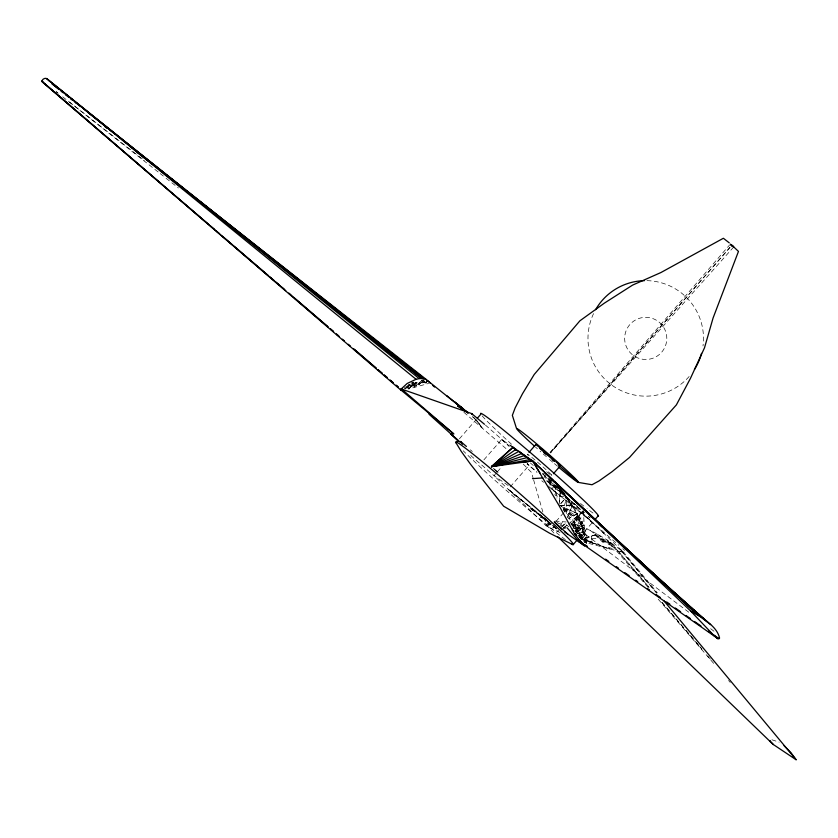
<?xml version="1.0" encoding="UTF-8"?>
<svg xmlns="http://www.w3.org/2000/svg" width="838" height="838" viewBox="0 0 838 838"><rect width="100%" height="100%" fill="white"/><g stroke="black" fill="none" stroke-linecap="round" stroke-linejoin="round"><path stroke-width="0.63" stroke-dasharray="4.19 3.14" d="M566.572 513.652L566.635 497.133L562.036 491.246M414.286 385.428L414.381 383.343M559.135 504.361L560.444 489.224M559.355 502.014L560.381 491.099L545.088 476.34M575.214 528.422L577.633 513.684L560.989 506.393L577.487 513.432L568.939 518.471L577.633 513.684L580.325 518.272L582.19 522.273L575.381 532.12M688.763 612.222L586.673 535.314L580.483 538.499L586.485 543.328C588.412 536.383 584.725 529.595 582.588 523.132L563.607 508.959M546.009 475.68L544.323 476.895L566.635 497.133L563.503 509.368L584.013 526.913L579.446 537.671M573.433 526.662L577.633 513.684M583.814 541.18L586.673 535.314L567.609 517.203L572.302 504.979L566.635 497.133L555.133 495.447M575.036 531.879L580.325 518.272L563.765 508.362M567.609 517.203L572.438 505.178L618.832 545.276M426.678 382.149L425.201 383.144L423.515 380.944M553.96 533.073L546.187 524.829L544.271 516.941M547.769 520.964L508.142 489.235L550.524 523.834M572.888 528.495L573.621 526.913M419.828 382.243L418.539 384.893L424.971 381.646M519.371 498.401L557.301 529.574M572.993 528.61L575.067 524.379L582.682 527.029L582.819 534.078L582.829 532.235L577.455 533.576L582.787 539.033L592.382 542.144L580.493 538.185L609.802 548.963L580.221 538.677M416.245 383.595L417.01 382.275M550.105 522.545L547.371 526.714L560.255 532.633M585.437 542.479L587.113 540.154L570.846 524.117M577.026 530.203L582.588 523.132M552.734 527.647L554.232 525.814M550.063 452.457L729.416 245.188M459.402 438.829L475.712 420.1M729.919 247.367L550.367 452.939L729.992 247.482M579.55 537.263L593.283 521.498M590.266 530.475L582.86 527.112L575.8 531.596L582.787 539.033L597.473 534.162L607.026 539.913L620.529 549.896L623.912 552.651L657.348 592.864M483.914 459.832L501.721 439.479L508.865 444.444M496.494 472.8L494.011 475.649L545.716 525.374L547.371 526.714L551.75 523.478M497.322 471.857L501.47 467.122M510.206 486.899L529.061 465.341L527.207 463.529L536.907 472.171M560.674 503.659L566.519 496.986L560.381 491.099M556.034 521.414L563.492 512.887M564.32 511.934L572.605 502.465L579.487 507.723M571.537 524.326L583.426 510.73L571.537 524.347M550.44 452.635L733.742 246.917M407.834 385.805L404.974 389.021L407.855 385.889M566.635 497.133L584.233 512.762L566.635 497.133L559.03 505.534L572.302 504.979M408.651 385.019L409.133 384.495M580.996 537.001L585.647 532.067M558.213 530.328L556.977 531.617L558.726 530.904M561.198 527.196L564.812 523.404L568.719 526.809M404.136 388.183L404.806 387.512L404.953 388.874L407.718 385.396L408.766 388.958L428.627 383.437M406.828 387.324L409.489 384.673M546.711 525.594L550.639 521.739L547.79 523.006L545.716 525.374L547.822 526.379M407.362 387.774L413.04 382.275L414.213 387.072L422.31 380.138L423.41 382.819L425.117 381.793L422.865 379.666M562.267 526.589L566.614 522.462M405.665 388.664L411.259 383.657M411.94 383.039L412.998 382.097M562.78 529.166L567.473 524.976M568.415 524.138L582.483 511.568M422.31 380.117L414.213 387.072L413.27 382.055M572.26 525.426L583.688 515.663M584.84 542.008L587.113 540.154L575.947 532.497L584.013 526.913M419.021 383.909L423.934 380.672M575.748 531.543L578.052 530.045L582.787 539.033L597.368 534.099L590.13 530.402L609.593 544.962L610.881 542.762L649.188 587.459M563.45 527.49L566.949 525.258M546.69 471.742A16.372 0.681 41.1 0 0 551.802 475.596L551.278 474.685A16.372 0.681 41.1 0 0 534.005 459.182A16.372 0.681 41.1 0 0 529.501 456.584M418.822 384.307L424.3 381.018M573.15 526.756L583.939 520.524M578.492 536.257L580.734 535.126M574.271 528.443L584.201 525.374M575.654 530.643L584.453 530.234M591.733 538.74L602.491 538.384M560.13 505.503L572.438 505.178L577.487 513.432M600.05 539.662L605.958 539.871L611.813 545.622M555.018 521.058L566.153 521.99M771.966 739.797L779.193 742.154M602.134 541.599L610.881 542.762L649.083 587.448M620.508 549.393L623.86 552.64L584.076 542.155M577.068 533.502L584.715 535.084M543.747 473.931L542.741 473.659L545.475 476.068M580.65 538.467L582.787 539.033L574.837 524.295L570.615 522.922M608.22 547.277L616.119 549.843M582.431 539.756L595.389 544.092L579.938 537.682M620.026 551.247L623.912 552.651L572.197 502.926L546.711 480.719M622.498 552.148L623.86 552.64M577.728 535.314L587.113 540.154M549.11 522.137L540.259 516.857L547.633 521.32M547.046 520.136L529.501 508.048L546.512 519.937M547.884 521.299L531.941 508.917L544.511 518.062M547.727 521.215L544.616 519.256L557.343 529.396L551.498 524.63M557.061 522.378L559.313 523.844L562.686 521.561L560.57 525.29L564.707 528.453L565.765 528.013L560.832 524.829M546.753 520.241L508.111 489.203M529.061 465.341L527.018 463.969L536.98 472.087M508.184 485.495L494.011 475.649L471.48 456.228L469.594 453.662M563.639 508.865L582.19 522.273M710.634 628.699L715.851 632.627M571.087 523.362L586.673 535.314L563.304 510.143M531.941 508.917L537.881 513.516M58.157 93.259L56.094 91.646L58.126 93.311M69.491 102.089L144.691 160.707M472.925 416.874L474.832 418.372M62.682 96.841L159.199 172.806M160.226 173.613L163.305 176.043M166.071 178.253L178.4 187.963M423.054 380.494L427.171 383.731M566.498 497.007L546.722 481.043M573.255 506.424L591 521.016L549.77 487.349M595.483 534.738L605.172 542.574M566.959 501.302L548.083 485.925M541.788 480.803L543.59 482.269M485.432 425.076L508.635 445.366M597.473 534.162L612.086 546.449M405.833 386.475L408.766 388.958L417.073 382.222L413.124 386.517L409.049 384.453L408.588 384.956L410.85 387.271M546.879 480.53L572.605 502.465M584.694 515.726L605.801 535.241M463.896 412.296L506.843 449.315M470.338 449.828L472.297 451.514M622.76 548.681L624.729 550.388M472.37 416.675L475.115 419.084M551.425 481.295L548.209 478.467L551.268 489.245M588.171 516.218L590.13 517.947L588.14 516.239M475.02 418.979L482.625 428.438L475.879 419.283M549.1 479.713L550.954 481.389M530.391 462.985L533.282 465.467M542.49 473.868L552.724 483.086M553.646 483.924L560.255 489.78M497.091 471.784L493.352 468.369L498.065 472.569M561.188 490.618L563.974 493.132M493.383 468.358L498.034 472.642M590.842 521.016L595.986 525.803M594.959 534.916L603.098 542.5L610.881 542.762L612.243 546.942M548.586 523.75L549.822 524.902M501.721 439.479L509.263 446.612M556.537 486.428L565.315 495.007M557.49 486.993L566.195 495.866M557.396 486.972L559.124 488.722M523.184 464.053L531.46 472.402L533.272 478.697M555.845 484.951L559.208 488.606M609.467 542.574L611.572 544.878M557.459 486.794L570.018 501.983L561.732 491.351L568.185 498.851L559.26 488.743M556.474 528.349L555.028 526.725L553.122 528.003L552.336 527.27L553.08 525.552L554.19 527.291M607.026 539.913L648.109 587.428M658.228 599.201L713.693 663.424M728.568 680.487L730.275 682.467M661.957 602.365L695.163 641.091M696.011 642.086L699.416 646.067M700.264 647.051L701.972 649.041M661.821 602.344L701.72 649.021M707.67 655.965L711.912 660.931M560.004 489.423L568.311 499.993L561.565 491.236M561.628 491.11L570.51 502.873M559.941 489.444L566.174 497.06L573.653 508.299L560.067 489.287M561.732 491.351C571.139 502.779 578.639 515.768 583.437 529.794L576.89 513.642L582.159 526.337L586.108 543.799M561.701 491.058L564.781 494.891M572.616 525.573L580.085 535.461M426.081 382.055L426.469 382.652M551.278 474.685L551.802 475.596M411.657 382.526L413.637 386.046M476.948 420.686L480.499 425.547M586.485 543.328L584.966 539.944L583.489 512.018M549.351 480.457L554.714 494.347M552.797 483.777L556.893 498.086M533.628 479.933L542.846 512.008M554.756 485.673L557.71 499.396M591.24 536.173L592.026 540.259M565.378 539.63A78.175 3.237 41.1 0 1 463.225 450.802M592.99 513.045A78.175 3.237 41.1 0 1 587.04 508.603M583.824 506.089A78.175 3.237 41.1 0 1 580.242 503.25M511.536 444.245A78.175 3.237 41.1 0 1 480.865 414.192M646.978 280.657A57.77 57.77 0 0 1 702.998 345.947M689.15 376.503A57.77 57.77 0 0 1 595.085 310.615M557.364 466.127A41.125 1.707 41.1 0 1 554.431 463.644M552.671 462.136A41.125 1.707 41.1 0 1 547.266 457.475M546.376 456.7A41.125 1.707 41.1 0 1 540.112 451.2M537.43 448.812A41.125 1.707 41.1 0 1 535.524 447.104M415.418 382.317L414.213 387.072L415.48 382.254L408.766 388.958L413.417 382.861L408.766 388.958L415.47 382.306M656.625 592.969L620.529 549.896L656.657 593.074M635.194 356.663A21.076 21.076 0 0 0 666.807 338.405A21.076 21.076 0 0 0 635.194 320.158A21.076 21.076 0 0 0 635.194 356.663"/><path stroke-width="1.26" d="M770.216 740.562L770.321 741.599L773.411 744.573L796.1 759.731L791.041 752.754L784.075 745.736M402.02 390.309L400.794 390.037L400.92 389.461M46.656 78.552L416.161 379.363L419.157 378.577L47.253 79.023C45.598 77.023 40.957 79.6 42.277 81.967L232.084 244.654M401.182 388.947L471.689 413.595L484.458 424.258M83.779 108.982L423.902 378.745L421.692 378.514M582.714 543.433L584.421 545.695L584.893 545.161M509.881 445.156L532.591 460.931L559.03 505.534L574.365 533.586L582.462 543.946L717.998 638.692L719.58 638.095C716.7 625.211 701.762 619.24 693.791 610.085M419.157 378.577L421.671 378.546L229.685 225.464M426.772 381.175L427.38 380.431L430.072 383.144M400.794 390.037L401.13 389.628L400.794 390.037L42.026 81.412L208.631 224.375M416.193 379.226L407.153 383.49L400.491 389.628L453.861 433.99L401.234 388.748M572.794 544.637L549.56 533.178L503.648 506.225L470.558 464.283L461.235 451.368L455.966 442.768L457.684 440.798M477.43 418.131L480.865 414.192A78.175 3.237 41.1 0 1 542.5 463.079A78.175 3.237 41.1 0 1 597.693 516.061M528.998 452.373L535.608 444.789M553.457 473.7L560.067 466.117L559.543 465.195A16.372 0.681 41.1 0 0 555.898 461.654M573.538 544.166L576.973 540.227M595.001 519.529L598.437 515.58M554.808 481.934L697.824 615.165L532.591 460.931L491.487 466.651L512.95 447.283L516.585 450.498L512.95 447.283M536.592 464.524L530.559 459.517L491.529 466.651L512.992 447.314M582.881 543.6L582.462 543.946L584.421 545.695L564.77 532.057M527.636 457.485L491.529 466.651L515.925 449.346M524.703 455.453L491.529 466.651L518.848 451.378L528.956 459.015M462.44 444.287L460.544 441.396L466.42 446.455M491.529 466.651L521.781 453.41M522.284 462.377L532.559 460.931M532.486 478.634L542.877 477.943M423.934 378.755L426.542 379.677L186.937 191.169M730.935 244.832L730.275 244.204L733.428 246.749L730.987 244.769M576.607 534.738L574.365 533.586L576.397 535.22M532.591 460.931L690.732 611.101L699.898 616.38L710.645 624.614M43.346 82.564L41.9 80.867M544.993 473.501L547.025 474.685M466.242 411.636L457.653 405.99L467.793 412.673L459.549 406.524L467.3 412.39M572.344 530.035L573.904 531.103M585.228 544.878L587.375 546.386M605.591 559.145L608.807 561.408M616.307 566.656L618.454 568.164M624.886 572.668L629.17 575.675M635.602 580.179L637.739 581.677M647.386 588.444L649.534 589.942M655.965 594.446L660.25 597.452M666.681 601.956L669.897 604.208M675.25 607.969L680.613 611.719M685.966 615.48L690.261 618.486M694.545 621.492L700.977 625.996M708.477 631.255L711.692 633.507M713.84 635.005L719.193 638.765M549.592 477.67L699.898 616.38L672.024 590.968M731.532 245.325L732.391 246.026L731.71 245.513M731.773 245.482L733.742 246.917M539.567 448.257L554.704 461.309M427.411 380.452L467.782 412.82M446.581 395.536L464.137 409.677M578.471 541.097L584.421 545.695M388.863 351.028L390.927 352.63M392.991 354.244L395.044 355.846M410.505 367.892L422.865 377.529M518.848 451.378L524.85 456.071M104.666 126.444L106.73 128.057M131.409 147.478L152.998 164.468M184.884 189.545L159.168 169.318L189.859 193.714M713.84 635.424L717.998 638.692L713.84 635.424L690.732 611.101M137.442 152.495L144.628 158.173M146.681 159.786L148.735 161.409M150.788 163.033L152.841 164.657M163.106 172.764L165.159 174.388M168.239 176.818L180.558 186.549M182.611 188.173L184.674 189.797M200.073 201.958L217.524 215.743M219.577 217.367L221.63 218.99M223.683 220.614L225.736 222.227M231.896 227.098L253.464 244.13M255.517 245.754L257.57 247.367M263.729 252.238L290.43 273.324M292.483 274.948L423.902 378.745M59.194 89.488L52.029 83.8L59.163 89.509M61.247 91.112L63.29 92.735L61.205 91.133M68.412 96.799L65.343 94.359L68.349 96.831M72.518 100.047L70.465 98.423L72.435 100.089M74.561 101.67L76.614 103.294M75.493 102.529L80.605 106.604M87.749 112.302L115.319 134.279M117.362 135.913L119.405 137.537M121.447 139.16L157.188 167.663M191.902 195.338L193.945 196.972M195.987 198.596L227.643 223.83M48.667 80.542L50.709 82.176M52.752 83.81L421.65 378.514M454.762 401.873L462.786 408.389M461.256 407.331L468.243 413.04M729.238 242.842L723.372 238.264L660.857 272.57L632.585 285.109L604.282 303.199L579.896 320.807L534.194 374.502L522.472 393.787L515.14 407.928L512.353 415.344L516.491 428.407M543.831 452.331L546.586 454.646M234.074 246.362L285.758 290.65M288.733 293.206L290.723 294.913M294.693 298.318L328.486 327.281M330.476 328.978L333.451 331.534M336.436 334.09L339.421 336.646M342.396 339.201L344.387 340.909M348.357 344.313L350.347 346.021M354.327 349.425L376.189 368.165L353.427 348.608M378.168 369.862L382.149 373.277L378.221 369.883M210.621 226.071L214.591 229.476M216.571 231.183L219.546 233.729M222.52 236.285L268.139 275.43M270.119 277.127L274.089 280.531M276.069 282.238L279.054 284.794M282.029 287.34L284.009 289.047M288.963 293.3L327.648 326.485M330.622 329.041L333.597 331.597M336.572 334.142L338.552 335.849M432.785 385.49L434.597 387.041M672.086 591.324L675.103 593.901M677.083 595.609L691.884 608.409M552.232 459.538L554.128 461.193M558.129 464.681L578.503 482.426L592.016 484.741L598.981 480.96L611.981 471.752L629.474 457.496L676.392 404.869L690.491 378.294L704.517 347.78L713.065 318.042L738.467 251.41L731.197 244.528M530.559 459.517L536.079 464.367M460.502 442.59L429.004 414.213M641.039 563.052L643.972 565.65M652.781 573.464L707.607 622.026M653.64 574.418L657.547 577.885M659.506 579.624L668.305 587.438M671.238 590.046L675.145 593.514M677.104 595.252L704.475 619.565L631.056 553.143M458.596 440.851L450.928 433.958L458.281 441.165M599.18 524.295L602.082 526.924M604.973 529.543L606.911 531.292M618.507 541.777L629.129 551.394M567.871 534.204L554.243 521.885L562.141 529.511M620.13 543.653L624.928 548.042M633.58 555.919L635.508 557.679M639.352 561.177L647.041 568.185M652.802 573.443L669.143 588.339M552.902 480.164L547.183 474.832L552.053 479.881M557.731 536.708L771.651 742.981M770.321 741.599L773.411 744.573M578.712 539.41L583.897 544.616M553.918 481.808L551.414 478.959L551.75 480.122M566.97 527.668L579.645 542.385M664.031 600.909L796.1 759.731M535.22 465.132L539.944 472.925M47.253 79.023L47.64 79.725M455.966 442.768A78.175 3.237 41.1 0 1 520.681 494.347A78.175 3.237 41.1 0 1 571.38 543.841M535.765 444.685A16.372 0.681 41.1 0 1 553.185 459.172M701.532 353.353A57.77 57.77 0 0 1 694.461 369.432M595.703 309.526A57.77 57.77 0 0 1 644.485 280.657M558.328 466.934A41.125 1.707 41.1 0 0 577.162 481.84L578.503 482.426L577.738 481.18A41.125 1.707 41.1 0 0 527.898 436.65A41.125 1.707 41.1 0 0 534.592 446.266M427.38 380.431L426.72 380.829L427.38 380.431M387.114 377.529L384.139 374.974L387.146 377.54M393.085 382.641L390.099 380.085L393.095 382.652M398.05 386.905L396.06 385.197L398.06 386.905M472.412 414.58L471.689 413.595L472.412 414.58"/></g></svg>
